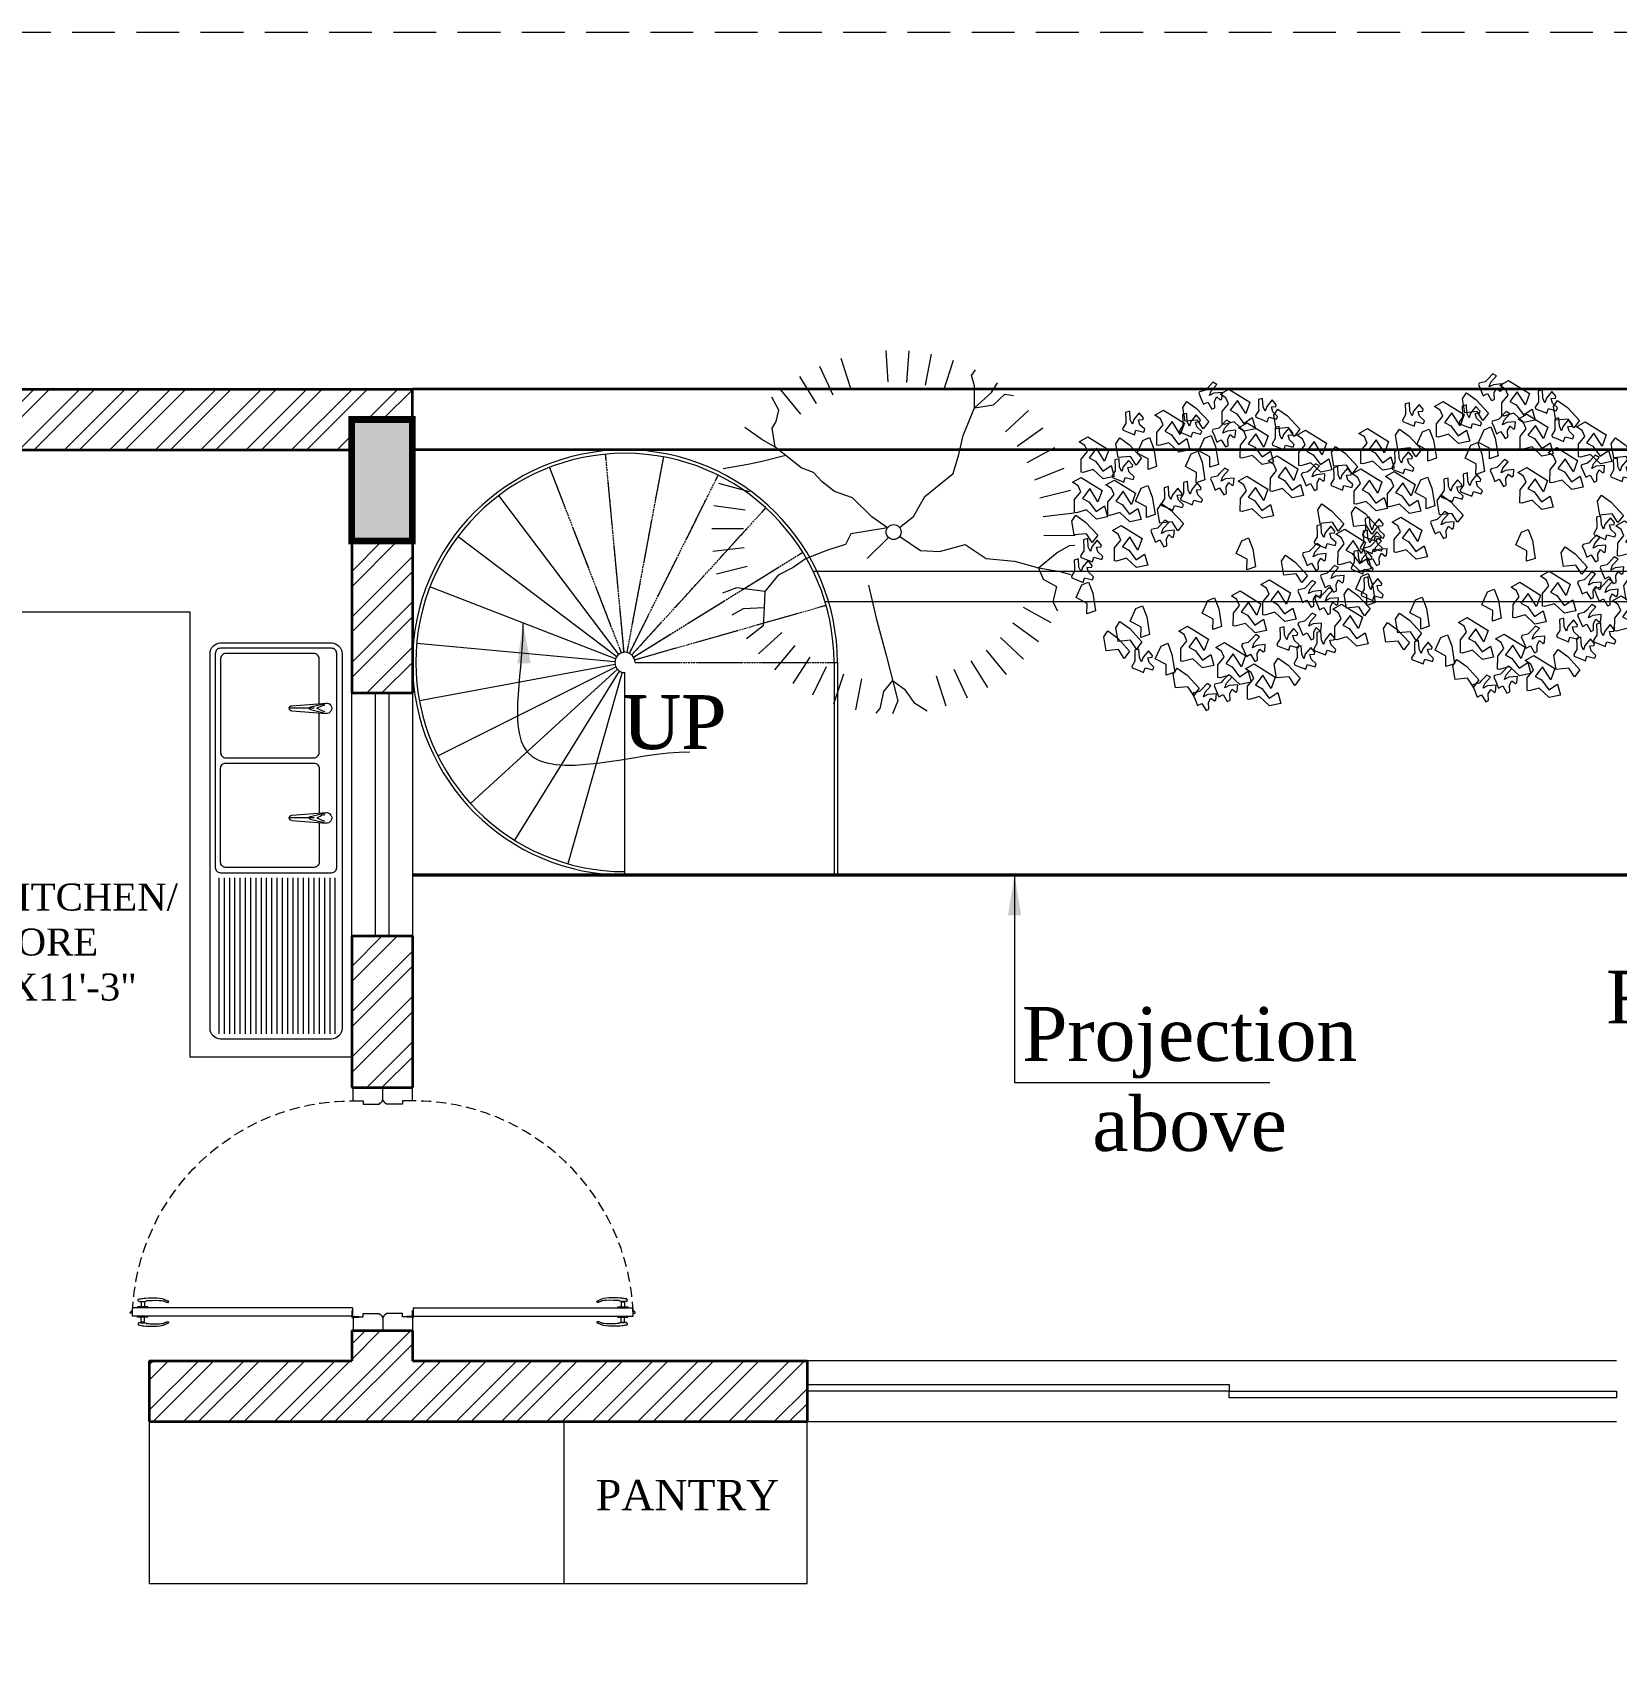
# Model space of a CAD drawing. Header units: inches. Extents: x -61 to 4103, y -308 to 989.
# Drawn here: x 653 to 887.9, y 749.4 to 989.1 of the extents above; entities that cross this region are included whole.
import ezdxf

# ---------------------------------------------------------------- set-up
doc = ezdxf.new("R2010")
doc.units = ezdxf.units.IN
for name, pattern in [('$0$$0$$0$HIDDEN', [9.525, 6.35, -3.175]), ('AR-01-R0-COLUMN LAYOUT$0$$0$HIDDEN', [0.375, 0.25, -0.125]), ('AR-01-R0-COLUMN LAYOUT$0$HIDDEN', [9.525, 6.35, -3.175]), ('HIDDEN', [0.375, 0.25, -0.125])]:
    doc.linetypes.add(name, pattern=pattern)
doc.layers.get('0').update_dxf_attribs({"lineweight": 0})
for name, color, linetype, lineweight in [('A-BOUNDARY', 226, 'Continuous', 35), ('A-DOOR', 34, 'Continuous', 13), ('A-FIXTURE', 30, 'Continuous', 13), ('A-HATCH', 8, 'Continuous', 0), ('A-LANDSCAPE', 64, 'Continuous', 18), ('A-PROJECTION', 4, '$0$$0$$0$HIDDEN', 9), ('A-STAIR', 5, 'Continuous', 9), ('A-TEXT', 2, 'Continuous', 13), ('A-WALL', 1, 'Continuous', 35), ('A-WINDOW', 4, 'Continuous', 9), ('AR-01-R0-COLUMN LAYOUT$0$S-BEAM PLINTH', 3, 'AR-01-R0-COLUMN LAYOUT$0$HIDDEN', 9), ('AR-01-R0-COLUMN LAYOUT$0$S-COLUMN FIRST FLOOR', 6, 'Continuous', 40), ('AR-01-R0-COLUMN LAYOUT$0$S-COLUMN GROUND FLOOR', 6, 'Continuous', 40), ('AR-01-R0-COLUMN LAYOUT$0$S-COLUMN HATCH FIRST FLOOR', 8, 'Continuous', 9), ('AR-01-R0-COLUMN LAYOUT$0$S-COLUMN HATCH GROUND FLOOR', 8, 'Continuous', 9), ('AR-01-R0-COLUMN LAYOUT$0$S-COLUMN S.F. HIDDEN', 8, 'AR-01-R0-COLUMN LAYOUT$0$$0$HIDDEN', 9)]:
    doc.layers.add(name, color=color, linetype=linetype, lineweight=lineweight)
doc.styles.add('$1$$0$STYLE1', font='romantic.ttf', dxfattribs={"height": 6})
doc.styles.get("Standard").update_dxf_attribs({"font": 'arial.ttf', "height": 9})
doc.styles.add('STYLE1', font='romantic.ttf', dxfattribs={"height": 6})
doc.dimstyles.get("Standard").update_dxf_attribs({"dimtxt": 18, "dimasz": 6, "dimexe": 0, "dimexo": 6, "dimgap": 0.09, "dimtad": 0, "dimtih": 1, "dimtoh": 1, "dimdec": 1, "dimzin": 0, "dimdsep": 46, "dimlunit": 4, "dimtxsty": 'Standard', "dimblk": 'OBLIQUE', "dimcen": 0.09, "dimclrd": 256, "dimclre": 256, "dimclrt": 256, "dimadec": 0, "dimazin": 0, "dimtfac": 1, "dimtdec": 1, "dimtofl": 0, "dimtmove": 1, "dimatfit": 3, "dimfxl": 1, "dimtolj": 1, "dimtzin": 0, "dimlwd": -1, "dimlwe": -1, "dimarcsym": 0})

# ---------------------------------------------------------------- blocks, each defined once
blk = doc.blocks.new('_Oblique')
at = {"color": 0, "linetype": 'ByBlock', "lineweight": -2}
blk.add_line((-0.5, -0.5), (0.5, 0.5), dxfattribs=at)
blk = doc.blocks.new('$0$$0$$1$$0$BRANCHO1', base_point=(16.66, 36.12))
for p, q in [((16.573, 36.1498), (16.6363, 36.2083)), ((16.6707, 36.1837), (16.619, 36.1683)), ((16.6363, 36.2083), (16.6707, 36.1837)), ((16.7024, 36.1683), (16.6909, 36.2022)), ((16.6909, 36.2022), (16.7311, 36.2022)), ((16.7311, 36.2022), (16.7283, 36.1621)), ((16.5817, 36.1159), (16.573, 36.1498)), ((16.5989, 36.1313), (16.5817, 36.1159)), ((16.6219, 36.1344), (16.5989, 36.1313)), ((16.619, 36.1683), (16.6449, 36.1344)), ((16.642, 36.1067), (16.6219, 36.1344)), ((16.6449, 36.1344), (16.6622, 36.1529)), ((16.6622, 36.1529), (16.7024, 36.1683)), ((16.7283, 36.1621), (16.688, 36.1375)), ((16.688, 36.1375), (16.688, 36.1005)), ((16.6851, 36.0944), (16.642, 36.1067)), ((16.688, 36.1005), (16.6851, 36.0944))]:
    blk.add_line(p, q)
blk = doc.blocks.new('$0$$0$$1$$0$BRANCHO2', base_point=(16.83, 36.07))
for p, q in [((16.7826, 36.0972), (16.8244, 36.1012)), ((16.7857, 36.0721), (16.7826, 36.0972)), ((16.8244, 36.1012), (16.8867, 36.0942)), ((16.8867, 36.0942), (16.8887, 36.0624)), ((16.8235, 36.041), (16.7857, 36.0721)), ((16.8534, 36.0726), (16.8235, 36.041)), ((16.8887, 36.0624), (16.8534, 36.0726))]:
    blk.add_line(p, q)
blk = doc.blocks.new('$0$$0$$1$$0$BRANCHO3', base_point=(16.71, 35.96))
for p, q in [((16.6899, 36.0349), (16.6698, 36.0256)), ((16.6698, 36.0256), (16.687, 36.001)), ((16.687, 36.001), (16.7014, 35.9918)), ((16.6956, 36.0318), (16.6899, 36.0349)), ((16.6927, 36.0165), (16.6956, 36.0318)), ((16.71, 36.0165), (16.6927, 36.0165)), ((16.7301, 36.0288), (16.71, 36.0165)), ((16.7243, 35.9979), (16.7387, 36.0226)), ((16.7387, 36.0226), (16.7301, 36.0288)), ((16.6554, 35.9949), (16.6554, 35.9795)), ((16.6841, 35.9887), (16.6554, 35.9949)), ((16.6554, 35.9795), (16.6812, 35.9733)), ((16.6812, 35.9733), (16.6927, 35.9702)), ((16.7014, 35.9918), (16.6841, 35.9887)), ((16.6927, 35.9702), (16.7071, 35.9548)), ((16.7128, 35.9548), (16.7243, 35.9702)), ((16.7387, 35.9887), (16.7243, 35.9979)), ((16.7243, 35.9702), (16.7387, 35.9887)), ((16.7071, 35.9548), (16.7128, 35.9548))]:
    blk.add_line(p, q)
blk = doc.blocks.new('$0$$0$$1$$0$A$C1C0644A9')
at = {"linetype": 'ByBlock', "xscale": 12, "yscale": 12, "zscale": 12}
for name, p in [('$0$$0$$1$$0$BRANCHO3', (1.17, 6.14)), ('$0$$0$$1$$0$BRANCHO3', (-1.23, 5.42)), ('$0$$0$$1$$0$BRANCHO3', (3.57, 5.42)), ('$0$$0$$1$$0$BRANCHO1', (1.77, 5.06)), ('$0$$0$$1$$0$BRANCHO1', (-2.67, 4.58)), ('$0$$0$$1$$0$BRANCHO3', (0.93, 4.1)), ('$0$$0$$1$$0$BRANCHO1', (4.77, 4.1)), ('$0$$0$$1$$0$BRANCHO3', (-3.51, 3.5)), ('$0$$0$$1$$0$BRANCHO1', (-1.95, 3.14)), ('$0$$0$$1$$0$BRANCHO3', (-4.83, 3.14)), ('$0$$0$$1$$0$BRANCHO3', (5.25, 2.9)), ('$0$$0$$1$$0$BRANCHO1', (-3.63, 2.3)), ('$0$$0$$1$$0$BRANCHO1', (-5.19, 1.94)), ('$0$$0$$1$$0$BRANCHO1', (-1.47, 1.7)), ('$0$$0$$1$$0$BRANCHO3', (5.61, 1.94)), ('$0$$0$$1$$0$BRANCHO1', (2.97, 1.46)), ('$0$$0$$1$$0$BRANCHO3', (4.65, 1.46)), ('$0$$0$$1$$0$BRANCHO2', (-3.99, 0.74)), ('$0$$0$$1$$0$BRANCHO2', (0.57, 1.1)), ('$0$$0$$1$$0$BRANCHO1', (3.09, 0.14)), ('$0$$0$$1$$0$BRANCHO3', (-5.07, -0.1)), ('$0$$0$$1$$0$BRANCHO1', (6.21, -0.1)), ('$0$$0$$1$$0$BRANCHO1', (-5.07, -0.94)), ('$0$$0$$1$$0$BRANCHO2', (-3.51, 0.02)), ('$0$$0$$1$$0$BRANCHO3', (-2.31, -0.82)), ('$0$$0$$1$$0$BRANCHO1', (5.01, -1.06)), ('$0$$0$$1$$0$BRANCHO3', (-2.31, -1.66)), ('$0$$0$$1$$0$BRANCHO2', (2.61, -0.94)), ('$0$$0$$1$$0$BRANCHO3', (-5.79, -2.38)), ('$0$$0$$1$$0$BRANCHO2', (-4.59, -1.78)), ('$0$$0$$1$$0$BRANCHO1', (3.93, -2.38)), ('$0$$0$$1$$0$BRANCHO2', (-2.67, -2.38)), ('$0$$0$$1$$0$BRANCHO3', (-3.99, -3.34)), ('$0$$0$$1$$0$BRANCHO1', (-2.79, -3.7)), ('$0$$0$$1$$0$BRANCHO1', (-0.87, -3.94)), ('$0$$0$$1$$0$BRANCHO2', (3.93, -3.34)), ('$0$$0$$1$$0$BRANCHO1', (-4.83, -4.3)), ('$0$$0$$1$$0$BRANCHO2', (2.13, -3.94)), ('$0$$0$$1$$0$BRANCHO1', (-3.27, -5.02)), ('$0$$0$$1$$0$BRANCHO3', (3.93, -4.66)), ('$0$$0$$1$$0$BRANCHO3', (-1.11, -5.5)), ('$0$$0$$1$$0$BRANCHO3', (-0.39, -6.1)), ('$0$$0$$1$$0$BRANCHO2', (0.57, -5.86))]:
    blk.add_blockref(name, p, dxfattribs=at)
for name, p, rotation in [('$0$$0$$1$$0$BRANCHO3', (1.77, 6.02), 315.0000000000102), ('$0$$0$$1$$0$BRANCHO2', (-2.07, 6.02), 33.69006752598449), ('$0$$0$$1$$0$BRANCHO3', (-1.95, 4.34), 315.0000000000102), ('$0$$0$$1$$0$BRANCHO2', (0.09, 4.82), 33.69006752598449), ('$0$$0$$1$$0$BRANCHO2', (3.81, 4.94), 33.69006752598449), ('$0$$0$$1$$0$BRANCHO2', (-4.23, 4.1), 33.69006752598449), ('$0$$0$$1$$0$BRANCHO3', (2.37, 3.98), 315.0000000000102), ('$0$$0$$1$$0$BRANCHO3', (1.29, 3.5), 315.0000000000102), ('$0$$0$$1$$0$BRANCHO3', (3.21, 3.5), 315.0000000000102), ('$0$$0$$1$$0$BRANCHO3', (2.73, 2.9), 315.0000000000102), ('$0$$0$$1$$0$BRANCHO3', (4.05, 2.54), 315.0000000000102), ('$0$$0$$1$$0$BRANCHO2', (1.77, 2.78), 33.69006752598449), ('$0$$0$$1$$0$BRANCHO3', (-6.39, 1.1), 315.0000000000102), ('$0$$0$$1$$0$BRANCHO3', (-4.71, 1.22), 315.0000000000102), ('$0$$0$$1$$0$BRANCHO3', (-2.79, 0.62), 315.0000000000102), ('$0$$0$$1$$0$BRANCHO2', (5.85, 1.34), 33.69006752598449), ('$0$$0$$1$$0$BRANCHO2', (-5.55, 0.5), 33.69006752598449), ('$0$$0$$1$$0$BRANCHO3', (4.29, 0.02), 315.0000000000102), ('$0$$0$$1$$0$BRANCHO3', (5.61, -1.54), 315.0000000000102), ('$0$$0$$1$$0$BRANCHO2', (-1.71, -1.66), 33.69006752598449), ('$0$$0$$1$$0$BRANCHO3', (-1.35, -2.38), 315.0000000000102), ('$0$$0$$1$$0$BRANCHO3', (5.73, -2.5), 315.0000000000102), ('$0$$0$$1$$0$BRANCHO2', (-4.83, -2.62), 33.69006752598449), ('$0$$0$$1$$0$BRANCHO2', (5.13, -2.86), 33.69006752598449), ('$0$$0$$1$$0$BRANCHO2', (2.61, -4.66), 33.69006752598449), ('$0$$0$$1$$0$BRANCHO2', (-2.19, -5.26), 33.69006752598449), ('$0$$0$$1$$0$BRANCHO2', (2.85, -5.26), 33.69006752598449)]:
    blk.add_blockref(name, p, dxfattribs=dict(at, rotation=rotation))
blk = doc.blocks.new('$0$$0$$1$$0$arbor3')
for p, q in [((-0.1283, 0.4307), (-0.1024, 0.3605)), ((-0.0762, 0.4454), (-0.0593, 0.3725)), ((-0.0227, 0.4535), (-0.015, 0.3791)), ((0.0314, 0.4549), (0.0297, 0.3801)), ((0.0853, 0.4494), (0.0742, 0.3754)), ((0.138, 0.4373), (0.1177, 0.3652)), ((0.1569, 0.4179), (0.1593, 0.4303)), ((-0.2301, 0.3653), (-0.2219, 0.3843)), ((-0.1781, 0.4095), (-0.1436, 0.3431)), ((0.1646, 0.3855), (0.1569, 0.4179)), ((0.1877, 0.3327), (0.1646, 0.3855)), ((0.2098, 0.3804), (0.2234, 0.4015)), ((-0.2426, 0.336), (-0.2604, 0.3557)), ((-0.2131, 0.3328), (-0.2301, 0.3653)), ((0.1877, 0.3327), (0.2098, 0.3804)), ((0.2167, 0.3365), (0.2423, 0.3623)), ((0.2423, 0.3623), (0.2748, 0.3443)), ((0.2748, 0.3443), (0.2982, 0.3491)), ((-0.294, 0.3008), (-0.3046, 0.3134)), ((-0.2183, 0.2875), (-0.2426, 0.336)), ((-0.2183, 0.2875), (-0.2131, 0.3328)), ((0.1579, 0.2823), (0.1877, 0.3327)), ((0.1877, 0.3327), (0.2167, 0.3365)), ((0.3218, 0.3269), (0.2693, 0.2736)), ((-0.3399, 0.2688), (-0.2776, 0.2273)), ((-0.2683, 0.3009), (-0.294, 0.3008)), ((-0.2183, 0.2875), (-0.2683, 0.3009)), ((-0.1622, 0.2445), (-0.2183, 0.2875)), ((0.1339, 0.2188), (0.1579, 0.2823)), ((0.3574, 0.286), (0.2986, 0.2397)), ((-0.1216, 0.222), (-0.1622, 0.2445)), ((0.3875, 0.2411), (0.3234, 0.2025)), ((-0.3677, 0.2224), (-0.3008, 0.189)), ((-0.0816, 0.1973), (-0.1216, 0.222)), ((-0.0469, 0.118), (-0.0816, 0.1973)), ((0.0885, 0.1797), (0.1339, 0.2188)), ((0.4117, 0.1927), (0.3433, 0.1624)), ((-0.3896, 0.1729), (-0.319, 0.1481)), ((0.0879, 0.1169), (0.0885, 0.1797)), ((-0.405, 0.121), (-0.3319, 0.1053)), ((-0.0083, 0.0797), (-0.0469, 0.118)), ((0.0741, 0.0739), (0.0879, 0.1169)), ((0.4297, 0.1416), (0.358, 0.1202)), ((0.0082, 0.0405), (-0.0083, 0.0797)), ((0.4412, 0.0887), (0.3674, 0.0764)), ((0.0286, 0.0356), (0.0741, 0.0739)), ((-0.4159, 0.0135), (-0.3411, 0.0165)), ((0.0013, 0.0129), (-0.0339, -0.0161)), ((0.0013, 0.0129), (-0.0076, -0.0744)), ((0.0238, 0.0088), (0.0589, -0.0526)), ((0.4459, 0.0348), (0.3711, 0.0319)), ((-0.4112, -0.0404), (-0.3374, -0.0281)), ((-0.0339, -0.0161), (-0.0891, -0.0479)), ((0.3811, -0.0503), (0.4174, -0.0367)), ((0.4174, -0.0367), (0.4445, -0.0116)), ((-0.3997, -0.0933), (-0.328, -0.0719)), ((-0.0891, -0.0479), (-0.1154, -0.0852)), ((-0.0076, -0.0744), (0.0128, -0.0939)), ((0.1203, -0.0667), (0.2011, -0.0697)), ((0.2011, -0.0697), (0.2918, -0.0707)), ((0.2918, -0.0707), (0.4031, -0.0725)), ((0.3534, -0.0717), (0.3811, -0.0503)), ((0.3534, -0.0717), (0.3726, -0.0993)), ((0.4031, -0.0725), (0.4298, -0.0929)), ((-0.3817, -0.1444), (-0.3133, -0.1141)), ((-0.1447, -0.1076), (-0.1717, -0.1214)), ((-0.1154, -0.0852), (-0.1447, -0.1076)), ((0.0128, -0.0939), (0.0148, -0.1387)), ((0.3726, -0.0993), (0.4095, -0.1185)), ((-0.1901, -0.1468), (-0.2277, -0.174)), ((-0.1717, -0.1214), (-0.1901, -0.1468)), ((0.0148, -0.1387), (0.021, -0.194)), ((0.3977, -0.1741), (0.3308, -0.1407)), ((0.4095, -0.1185), (0.4173, -0.1307)), ((-0.3362, -0.1613), (-0.3702, -0.1692)), ((-0.3119, -0.1748), (-0.3362, -0.1613)), ((-0.299, -0.1876), (-0.3119, -0.1748)), ((-0.2537, -0.1927), (-0.299, -0.1876)), ((-0.2277, -0.174), (-0.2537, -0.1927)), ((-0.2277, -0.174), (-0.2293, -0.2319)), ((0.3699, -0.2205), (0.3076, -0.1789)), ((-0.2793, -0.2185), (-0.3178, -0.2498)), ((-0.2537, -0.1927), (-0.2793, -0.2185)), ((0.021, -0.194), (0.033, -0.2275)), ((0.033, -0.2275), (0.041, -0.267)), ((0.3364, -0.2631), (0.2799, -0.214)), ((-0.2315, -0.2663), (-0.2372, -0.3254)), ((-0.2293, -0.2319), (-0.2315, -0.2663)), ((0.041, -0.267), (0.0698, -0.3074)), ((0.2979, -0.3011), (0.2479, -0.2453)), ((-0.2069, -0.3454), (-0.1693, -0.2807)), ((-0.1588, -0.3703), (-0.1297, -0.3014)), ((0.2081, -0.3612), (0.1736, -0.2948)), ((0.2549, -0.334), (0.2123, -0.2724)), ((-0.108, -0.3889), (-0.0877, -0.3169)), ((-0.0553, -0.4011), (-0.0442, -0.3271)), ((-0.0014, -0.4066), (0.0003, -0.3318)), ((0.0698, -0.3074), (0.0436, -0.3703)), ((0.0698, -0.3074), (0.1062, -0.3195)), ((0.1062, -0.3195), (0.0956, -0.3679)), ((0.1062, -0.3195), (0.147, -0.3327)), ((0.147, -0.3327), (0.1661, -0.3795)), ((0.0436, -0.3703), (0.0466, -0.4057)), ((0.0956, -0.3679), (0.1032, -0.3978))]:
    blk.add_line(p, q)
blk.add_circle((0.015, 0.0242), 0.0177)
blk = doc.blocks.new('handle_')
for p, q in [((-0.75, 0), (0.75, 0)), ((-3.84, -0.87), (-3.85, -0.92)), ((-0.75, -0.13), (-0.75, 0)), ((-0.75, -0.13), (0.75, -0.13)), ((-0.31, -0.13), (-0.31, -0.13)), ((0.3, -0.96), (-0.3, -0.96)), ((-0.29, -0.15), (0.29, -0.15)), ((-0.25, -0.9), (-0.25, -0.15)), ((-0.25, -0.9), (0.25, -0.9)), ((0.25, -0.9), (0.25, -0.15)), ((0.3, -0.96), (0.34, -0.95)), ((0.31, -0.13), (0.31, -0.13)), ((0.65, -1.05), (0.65, -1.23)), ((0.75, -0.13), (0.75, 0))]:
    blk.add_line(p, q)
for centre, radius, start, end in [((-3.78, -0.93), 0.0769, 167.6781, 262.0686), ((-3.77, -0.88), 0.0769, 88.2493, 167.6781), ((-0.3, -1.42), 0.464, 90.2821, 130.7273), ((-0.29, -0.13), 0.0185, 180, 270), ((-0.25, -0.96), 0.0532, 90, 180), ((0.25, -0.96), 0.0532, 0, 90), ((0.29, -0.13), 0.0185, 270, 360), ((0.42, -1.42), 0.478, 67.3956, 98.7522), ((0.57, -1.23), 0.0769, 278.1759, 360), ((0.57, -1.05), 0.0769, 360, 67.3956)]:
    blk.add_arc(centre, radius, start, end)
for points, knots in [([(0.58, -1.31), (0.24, -1.36), (-0.53, -1.5), (-2.81, -1.58), (-3.62, -1.04), (-3.78, -1.01), (-3.79, -1.01)], [0.064651, 0.064651, 0.064651, 0.064651, 0.450521, 1.832326, 2.246212, 2.27179, 2.27179, 2.27179, 2.27179]), ([(-0.6, -1.07), (-0.61, -1.07), (-0.62, -1.07), (-0.77, -1.09), (-0.93, -1.1), (-2.42, -1.12), (-2.75, -1.11), (-3.06, -1.04), (-3.11, -1.02), (-3.21, -0.99), (-3.25, -0.97), (-3.37, -0.91), (-3.43, -0.88), (-3.56, -0.84), (-3.61, -0.82), (-3.7, -0.81), (-3.73, -0.81), (-3.77, -0.81)], [0.667145, 0.667145, 0.667145, 0.667145, 0.681098, 0.681098, 1.004571, 1.004571, 1.651515, 1.651515, 1.812419, 1.812419, 1.988171, 1.988171, 2.163922, 2.163922, 2.251194, 2.251194, 2.323653, 2.323653, 2.323653, 2.323653])]:
    blk.add_open_spline(points, degree=3, knots=knots)
blk = doc.blocks.new("d3'")
at = {"layer": 'A-DOOR'}
for p, q in [((-3.36, 4.49), (-3.36, 37.09)), ((-2.11, 37.09), (-3.36, 37.09)), ((-2.58, 37.09), (-2.58, 37.43)), ((-2.11, 4.49), (-2.11, 37.09)), ((-36, 0), (-36, 4.4)), ((-34.03, 4.4), (-36, 4.4)), ((-34.03, 4.4), (-34.03, 2.9)), ((-34.03, 2.9), (-33.53, 2.9)), ((-33.53, 2.9), (-33.53, 0.5)), ((-3.36, 4.49), (-2.11, 4.49)), ((-2.03, 2.9), (-2.53, 2.9)), ((-2.53, 2.9), (-2.53, 0.5)), ((-2.03, 4.4), (-2.03, 2.9)), ((-2, 4.4), (0, 4.4)), ((-0.75, 4.4), (-0.75, 4.4)), ((-0.75, 4.4), (-0.75, 4.4)), ((0, 0), (0, 4.4)), ((-34.03, 0), (-36, 0)), ((-34.03, 0.14), (-34.03, 0)), ((-33.53, 0.5), (-33.67, 0.5)), ((-2.53, 0.5), (-2.4, 0.5)), ((-2.03, 0.14), (-2.03, 0)), ((-2.03, 0), (0, 0))]:
    blk.add_line(p, q, dxfattribs=at)
at = {"layer": 'A-DOOR', "lineweight": -3}
for p, q in [((-35.5, 4.4), (-35.5, 4.4)), ((-2.08, 4.49), (-2.95, 4.49)), ((-2.95, 4.47), (-2.95, 4.49)), ((-2.08, 4.47), (-2.95, 4.47)), ((-2.02, 4.41), (-2.02, 3.54)), ((-2.02, 3.54), (-2, 3.54)), ((-2, 4.41), (-2, 3.54))]:
    blk.add_line(p, q, dxfattribs=at)
blk.add_circle((-2.02, 4.47), 0.0663, dxfattribs=at)
at = {"layer": 'A-DOOR', "linetype": 'HIDDEN', "ltscale": 6}
blk.add_arc((-1.47, 4.55), 32.56, 92.2361, 180.2684, dxfattribs=at)
at = {"layer": 'A-DOOR'}
for centre, radius, start, end in [((-2.58, 37.09), 0.337, 90, 180), ((-34.03, 0.5), 0.362, 270, 0), ((-2.03, 0.5), 0.362, 180, 270)]:
    blk.add_arc(centre, radius, start, end, dxfattribs=at)
at = {"layer": 'A-DOOR', "extrusion": (0, 0, -1), "zscale": -1, "rotation": 90}
blk.add_blockref('handle_', (3.36, 35.59), dxfattribs=at)
at = {"layer": 'A-DOOR', "rotation": 90}
blk.add_blockref('handle_', (-2.11, 35.59), dxfattribs=at)
blk = doc.blocks.new('SINK1500X500')
for p, q in [((-460.5, 507.5), (-521.3, 522.5)), ((-389.7, 512.5), (-521.3, 522.5)), ((-460.5, 497.5), (-521.3, 482.5)), ((-389.7, 492.5), (-521.3, 482.5)), ((-474.7, 502.5), (-379.7, 502.5)), ((-389.7, 97.5), (-521.3, 107.5)), ((-460.5, 92.5), (-521.3, 107.5)), ((-460.5, 82.5), (-521.3, 67.5)), ((-389.7, 77.5), (-521.3, 67.5)), ((-474.7, 87.5), (-379.7, 87.5)), ((-553.2, -140), (-553.2, -730)), ((-533.2, -140), (-533.2, -730)), ((-513.2, -140), (-513.2, -730)), ((-493.2, -140), (-493.2, -730)), ((-473.2, -140), (-473.2, -730)), ((-453.2, -140), (-453.2, -730)), ((-433.2, -140), (-433.2, -730)), ((-413.2, -140), (-413.2, -730)), ((-393.2, -140), (-393.2, -730)), ((-373.2, -140), (-373.2, -730)), ((-353.2, -140), (-353.2, -730)), ((-333.2, -140), (-333.2, -730)), ((-313.2, -140), (-313.2, -730)), ((-293.2, -140), (-293.2, -730)), ((-273.2, -140), (-273.2, -730)), ((-253.2, -140), (-253.2, -730)), ((-233.2, -140), (-233.2, -730)), ((-213.2, -140), (-213.2, -730)), ((-193.2, -140), (-193.2, -730)), ((-173.2, -140), (-173.2, -730)), ((-153.2, -140), (-153.2, -730)), ((-133.2, -140), (-133.2, -730)), ((-113.2, -140), (-113.2, -730))]:
    blk.add_line(p, q)
for points in [[(-540, 750, 0.414214), (-580, 710), (-580, -710, 0.414214), (-540, -750), (-120, -750, 0.414214), (-80, -710), (-80, 710, 0.414214), (-120, 750)], [(-540, 730), (-120, 730, -0.414214), (-100, 710), (-100, -100, -0.414214), (-120, -120), (-540, -120, -0.414214), (-560, -100), (-560, 710, -0.414214)]]:
    blk.add_lwpolyline(points, format="xyb", close=True)
for points in [[(-493.5, 520.4), (-493.5, 690, -0.414214), (-473.5, 710), (-140, 710, -0.414214), (-120, 690), (-120, 335, -0.414214), (-140, 315), (-473.5, 315, -0.414214), (-493.5, 335), (-493.5, 484.6)], [(-493.5, 69.6), (-493.5, -80, 0.414214), (-473.5, -100), (-140, -100, 0.414214), (-120, -80), (-120, 275, 0.414214), (-140, 295), (-473.5, 295, 0.414214), (-493.5, 275), (-493.5, 105.4)]]:
    blk.add_lwpolyline(points, format="xyb")
for centre, radius, start, end in [((-521.3, 502.5), 20, 81.30616, 278.69384), ((-460.5, 502.5), 5, 270, 90), ((-389.7, 502.5), 10, 270, 90), ((-521.3, 87.5), 20, 81.30616, 278.69384), ((-460.5, 87.5), 5, 270, 90), ((-389.7, 87.5), 10, 270, 90)]:
    blk.add_arc(centre, radius, start, end)
for points in [[(-512, 492.4), (-519.1, 485.8), (-502, 494), (-484.9, 502.2)], [(-511.9, 512.5), (-518.8, 519.2), (-501.8, 510.7), (-484.9, 502.2)], [(-512, 77.4), (-519.1, 70.8), (-502, 79), (-484.9, 87.2)], [(-511.9, 97.5), (-518.8, 104.2), (-501.8, 95.7), (-484.9, 87.2)]]:
    blk.add_open_spline(points, degree=3)

msp = doc.modelspace()

# ---------------------------------------------------------------- hatches: boundary and pattern name
at = {"layer": 'A-HATCH'}
h = msp.add_hatch(dxfattribs=at)
h.set_pattern_fill('ANSI32', color=256, scale=0.5)
edge = h.paths.add_edge_path()
edge.add_line((496.5, 931.69), (496.5, 936.19))
edge.add_line((496.5, 936.19), (709.36, 936.19))
edge.add_line((709.36, 936.19), (709.36, 931.69))
edge.add_line((709.36, 931.69), (700.36, 931.69))
edge.add_line((700.36, 931.69), (700.36, 927.19))
edge.add_line((700.36, 927.19), (604.36, 927.19))
edge.add_line((604.36, 927.19), (604.36, 931.69))
edge.add_line((604.36, 931.69), (595.36, 931.69))
edge.add_line((595.36, 931.69), (595.36, 927.19))
edge.add_line((595.36, 927.19), (505.5, 927.19))
edge.add_line((505.5, 927.19), (505.5, 931.69))
edge.add_line((505.5, 931.69), (496.5, 931.69))
h = msp.add_hatch(dxfattribs=at)
h.set_pattern_fill('ANSI32', color=256, scale=0.5)
h.paths.add_polyline_path([(700.36, 891.19), (709.36, 891.19), (709.36, 913.69), (700.36, 913.69)])
h = msp.add_hatch(dxfattribs=at)
h.set_pattern_fill('ANSI32', color=256, scale=0.5)
h.set_pattern_definition([(45, (6e-05, -58.5), (-3.367596, 3.367596), []), (45, (2.245, -58.5), (-3.367596, 3.367596), [])])
h.paths.add_polyline_path([(700.36, 832.69), (709.36, 832.69), (709.36, 855.19), (700.36, 855.19)])
h = msp.add_hatch(dxfattribs=at)
h.set_pattern_fill('ANSI32', color=256, scale=0.5)
h.paths.add_polyline_path([(767.86, 792.19), (709.36, 792.19), (709.36, 796.69), (700.36, 796.69), (700.36, 792.19), (670.36, 792.19), (670.36, 783.19), (767.86, 783.19)])
at = {"layer": 'AR-01-R0-COLUMN LAYOUT$0$S-COLUMN HATCH FIRST FLOOR', "linetype": 'ByBlock'}
h = msp.add_hatch(color=256, dxfattribs=at)
h.dxf.hatch_style = 1
h.paths.add_polyline_path([(700.36, 913.69), (700.36, 931.69), (709.36, 931.69), (709.36, 913.69)])
at = {"layer": 'AR-01-R0-COLUMN LAYOUT$0$S-COLUMN HATCH GROUND FLOOR', "linetype": 'ByBlock'}
msp.add_hatch(color=256, dxfattribs=at).paths.add_polyline_path([(700.36, 913.69), (700.36, 931.69), (709.36, 931.69), (709.36, 913.69)])

# ---------------------------------------------------------------- linework, layer by layer
at = {"layer": 'A-BOUNDARY'}
for p, q in [((1091.93, 936.19), (709.36, 936.19)), ((1091.93, 927.19), (709.36, 927.19))]:
    msp.add_line(p, q, dxfattribs=at)
at = {"layer": 'A-FIXTURE'}
for p, q in [((628.36, 903.19), (676.36, 903.19)), ((676.36, 903.19), (676.36, 837.19)), ((700.36, 837.19), (676.36, 837.19)), ((670.36, 783.19), (670.36, 759.19)), ((731.86, 759.19), (731.86, 783.19)), ((767.86, 759.19), (767.86, 783.19)), ((670.36, 759.19), (767.86, 759.19))]:
    msp.add_line(p, q, dxfattribs=at)
at = {"layer": 'A-LANDSCAPE'}
for p, q in [((1091.93, 909.19), (768.77, 909.19)), ((1091.93, 904.69), (770.53, 904.69))]:
    msp.add_line(p, q, dxfattribs=at)
at = {"layer": 'A-PROJECTION'}
msp.add_line((1091.93, 864.19), (709.36, 864.19), dxfattribs=at)
at = {"layer": 'A-PROJECTION', "const_width": 0.5}
msp.add_lwpolyline([(1091.93, 864.19), (709.36, 864.19)], dxfattribs=at)
at = {"layer": 'A-STAIR', "linetype": '$0$$0$$0$HIDDEN'}
for p, q in [((740.73, 897.18), (738, 926.56)), ((746.56, 926.16), (741.14, 897.16)), ((729.67, 924.6), (740.32, 897.09)), ((741.53, 897.03), (754.68, 923.44)), ((741.88, 896.8), (761.75, 918.6)), ((742.14, 896.48), (767.22, 912.01)), ((742.31, 896.1), (770.68, 904.17)), ((742.36, 895.69), (772.36, 895.69))]:
    msp.add_line(p, q, dxfattribs=at)
at = {"layer": 'A-STAIR', "linetype": 'HIDDEN'}
for p, q in [((740.73, 897.18), (738, 926.56)), ((746.56, 926.16), (741.14, 897.16)), ((729.67, 924.6), (740.32, 897.09)), ((741.53, 897.03), (754.68, 923.44)), ((741.88, 896.8), (761.75, 918.6)), ((742.14, 896.48), (767.22, 912.01)), ((742.31, 896.1), (770.68, 904.17)), ((742.36, 895.69), (772.36, 895.69))]:
    msp.add_line(p, q, dxfattribs=at)
at = {"layer": 'A-STAIR'}
for p, q in [((739.96, 896.89), (722.18, 920.43)), ((739.96, 896.89), (722.18, 920.43)), ((716.13, 914.37), (739.67, 896.59)), ((716.13, 914.37), (739.67, 896.59)), ((739.47, 896.23), (711.96, 906.89)), ((739.47, 896.23), (711.96, 906.89)), ((710, 898.55), (739.37, 895.83)), ((710, 898.55), (739.37, 895.83)), ((739.39, 895.41), (710.39, 889.99)), ((739.39, 895.41), (710.39, 889.99)), ((713.11, 881.87), (739.52, 895.02)), ((713.11, 881.87), (739.52, 895.02)), ((739.76, 894.68), (717.96, 874.8)), ((739.76, 894.68), (717.96, 874.8)), ((724.55, 869.33), (740.08, 894.41)), ((724.55, 869.33), (740.08, 894.41)), ((740.45, 894.25), (732.38, 865.87)), ((740.45, 894.25), (732.38, 865.87)), ((740.86, 864.19), (740.86, 894.19)), ((740.86, 864.19), (740.86, 894.19)), ((771.86, 895.69), (771.86, 864.19)), ((771.86, 895.69), (771.86, 864.19)), ((772.36, 895.69), (772.36, 864.19)), ((772.36, 895.69), (772.36, 864.19))]:
    msp.add_line(p, q, dxfattribs=at)
for radius in [31.5, 31.5, 31, 31, 1.5, 1.5]:
    msp.add_arc((740.86, 895.69), radius, 0, 270, dxfattribs=at)
at = {"layer": 'A-WALL'}
for p, q in [((496.5, 936.19), (709.36, 936.19)), ((709.36, 931.69), (709.36, 936.19)), ((604.36, 927.19), (700.36, 927.19)), ((700.36, 913.69), (700.36, 891.19)), ((709.36, 913.69), (709.36, 891.19)), ((700.36, 891.19), (709.36, 891.19)), ((700.36, 855.19), (700.36, 832.69)), ((700.36, 855.19), (709.36, 855.19)), ((709.36, 855.19), (709.36, 832.69)), ((700.36, 832.69), (709.36, 832.69)), ((700.36, 796.69), (700.36, 792.19)), ((700.36, 796.69), (709.36, 796.69)), ((709.36, 796.69), (709.36, 792.19)), ((670.36, 792.19), (700.36, 792.19)), ((670.36, 792.19), (670.36, 783.19)), ((709.36, 792.19), (767.86, 792.19)), ((767.86, 792.19), (767.86, 783.19)), ((670.36, 783.19), (767.86, 783.19))]:
    msp.add_line(p, q, dxfattribs=at)
at = {"layer": 'A-WINDOW'}
for p, q in [((700.36, 855.19), (700.36, 891.19)), ((703.86, 891.19), (703.86, 855.19)), ((705.86, 891.19), (705.86, 855.19)), ((709.36, 891.19), (709.36, 855.19)), ((887.86, 792.19), (767.86, 792.19)), ((767.86, 783.19), (887.86, 783.19))]:
    msp.add_line(p, q, dxfattribs=at)
for points in [[(767.86, 788.69), (830.43, 788.69), (830.43, 787.69), (767.86, 787.69)], [(830.43, 787.69), (887.86, 787.69), (887.86, 786.69), (830.43, 786.69)]]:
    msp.add_lwpolyline(points, close=True, dxfattribs=at)
at = {"layer": 'AR-01-R0-COLUMN LAYOUT$0$S-BEAM PLINTH'}
msp.add_lwpolyline([(1246.29, 989.07), (-61.05, 989.07), (-61.05, -308.04), (1246.29, -308.04)], close=True, dxfattribs=at)
at = {"layer": 'AR-01-R0-COLUMN LAYOUT$0$S-COLUMN FIRST FLOOR', "linetype": 'ByBlock'}
msp.add_lwpolyline([(700.36, 913.69), (700.36, 931.69), (709.36, 931.69), (709.36, 913.69)], close=True, dxfattribs=at)
at = {"layer": 'AR-01-R0-COLUMN LAYOUT$0$S-COLUMN GROUND FLOOR', "linetype": 'ByBlock'}
msp.add_lwpolyline([(700.36, 913.69), (700.36, 931.69), (709.36, 931.69), (709.36, 913.69)], close=True, dxfattribs=at)
at = {"layer": 'AR-01-R0-COLUMN LAYOUT$0$S-COLUMN S.F. HIDDEN', "ltscale": 20, "const_width": 1}
msp.add_lwpolyline([(700.36, 913.69), (700.36, 931.69), (709.36, 931.69), (709.36, 913.69)], close=True, dxfattribs=at)

# ---------------------------------------------------------------- block references
at = {"layer": 'A-DOOR', "xscale": -1, "rotation": 90}
msp.add_blockref("d3'", (704.97, 796.69), dxfattribs=at)
at = {"layer": 'A-DOOR', "rotation": 270}
msp.add_blockref("d3'", (704.97, 796.69), dxfattribs=at)
at = {"layer": 'A-FIXTURE', "xscale": -0.03913171088788658, "yscale": 0.03913171088788658, "zscale": 0.0391317108878866}
msp.add_blockref('SINK1500X500', (676.23, 869.23), dxfattribs=at)
at = {"layer": 'A-LANDSCAPE'}
for name, p, xscale, yscale, zscale, rotation in [('$0$$0$$1$$0$A$C1C0644A9', (923.76, 911.39), 4.621440187627499, 4.621440187627499, 4.621440187627499, 285.4136224504752), ('$0$$0$$1$$0$arbor3', (778.98, 915.51), 62.50245035178546, 62.50245035178546, 62.50245035178546, 285.4136224538152), ('$0$$0$$1$$0$A$C1C0644A9', (828.42, 912.81), 3.532125610522843, 3.532125610522843, 3.532125610522843, 285.4136224509308), ('$0$$0$$1$$0$A$C1C0644A9', (869.88, 914.07), 3.532125610522843, 3.532125610522843, 3.532125610522843, 285.4136224509308)]:
    msp.add_blockref(name, p, dxfattribs=dict(at, xscale=xscale, yscale=yscale, zscale=zscale, rotation=rotation))

# ---------------------------------------------------------------- texts
at = {"layer": 'A-TEXT', "attachment_point": 5}
for s, insert, char_height, width, style in [('\\A1;UP', (748.21, 886.79), 8, 129.4496, 'STYLE1'), ('\\A1;UP', (748.21, 886.79), 7.8, 129.4496, '$1$$0$STYLE1'), ('\\A1;WET KITCHEN/\\PSTORE\\P8\'-0"X11\'-3"', (653.21, 854.23), 4, 44.0013, 'STYLE1'), ('\\A1;REAR LAWN', (921.13, 846.01), 7.8, 129.4496, '$1$$0$STYLE1'), ('\\A1;Projection\\Pabove', (824.57, 833.91), 8, 129.4496, 'STYLE1')]:
    msp.add_mtext(s, dxfattribs=dict(at, insert=insert, char_height=char_height, width=width, style=style))
at = {"layer": 'A-TEXT', "insert": (750.14, 772.3), "char_height": 4.5, "attachment_point": 5, "style": 'STYLE1'}
msp.add_mtext_dynamic_manual_height_columns('\\A1;PANTRY', width=94.4542, gutter_width=1, heights=[0], dxfattribs=at)

# ---------------------------------------------------------------- leaders
at = {"layer": 'A-TEXT', "path_type": 1}
msp.add_leader([(725.71, 901.56), (726.36, 882.46), (750.46, 882.46)], dimstyle='Standard', override={"dimtxt": 9, "dimgap": 0.09, "dimtad": 0, "dimtih": 0, "dimtoh": 0, "dimfxl": 2, "dimfxlon": 1}, dxfattribs=at)
msp.add_leader([(725.71, 901.56), (726.36, 882.46), (750.46, 882.46)], dimstyle='Standard', override={"dimtxt": 9, "dimgap": 0.09, "dimtad": 0, "dimtih": 0, "dimtoh": 0, "dimfxl": 2, "dimfxlon": 1}, dxfattribs=at)
at = {"layer": 'A-TEXT'}
msp.add_leader([(798.61, 864.19), (798.61, 833.46), (836.47, 833.46)], dimstyle='Standard', override={"dimtxt": 9, "dimgap": 0.09, "dimtad": 0, "dimtih": 0, "dimtoh": 0, "dimfxl": 2, "dimfxlon": 1}, dxfattribs=at)

doc.saveas('drawing.dxf')
